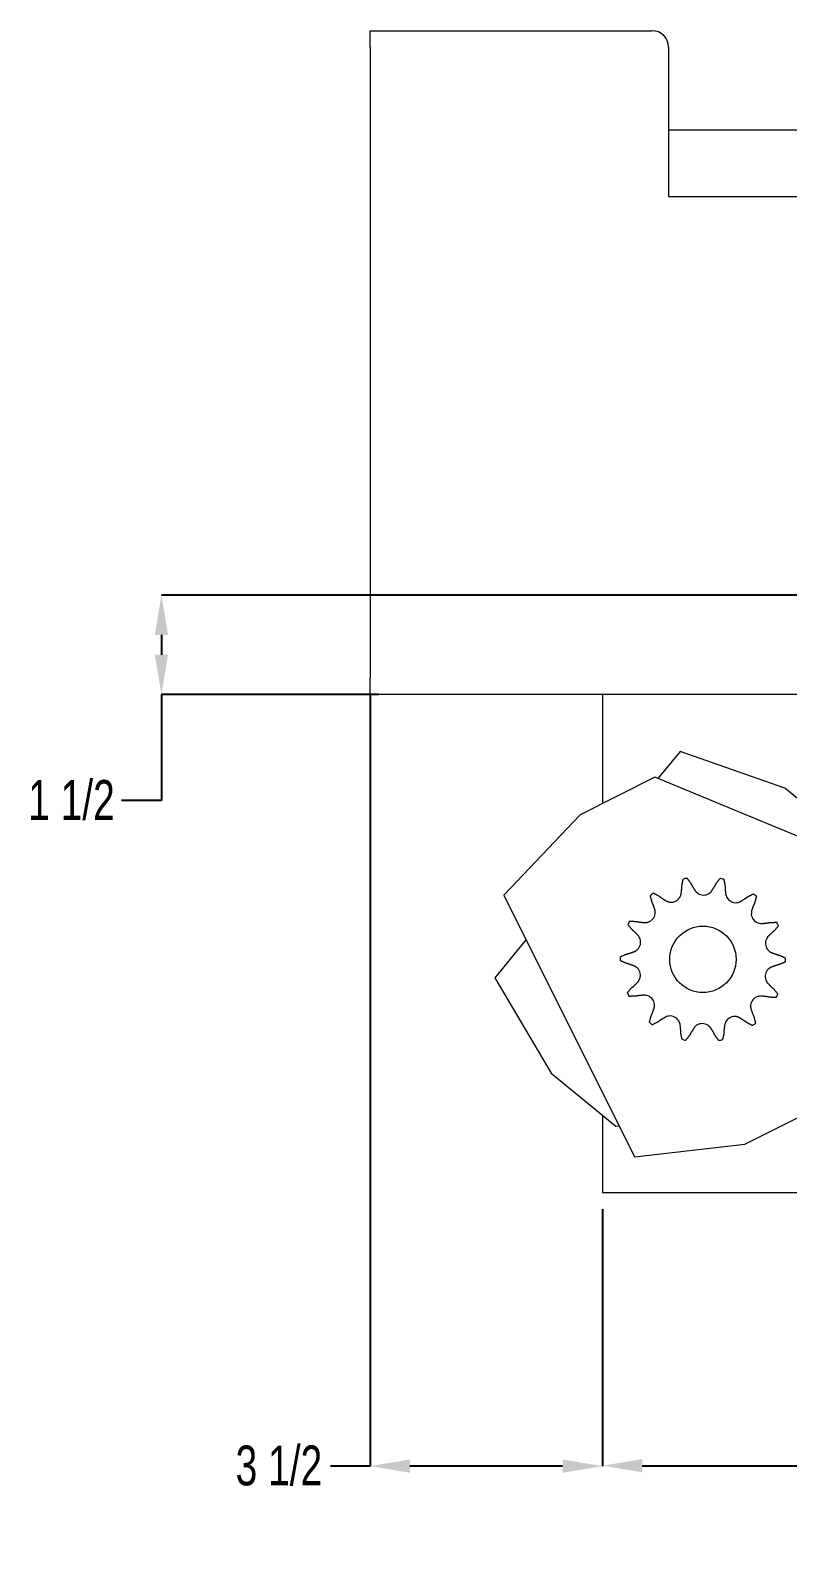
# Model space of a CAD drawing. Header units: inches. Extents: x 1.5 to 21.5, y 4.2 to 20.4.
# Drawn here: x 2.78 to 5.63, y 4.16 to 9.93 of the extents above; entities that cross this region are included whole.
import ezdxf

# ---------------------------------------------------------------- set-up
doc = ezdxf.new("R2010")
doc.units = ezdxf.units.IN
doc.header["$MEASUREMENT"] = 0
doc.header["$PDSIZE"] = -1
doc.layers.add('DIM', color=1, linetype='Continuous')
doc.styles.add('SLDTEXTSTYLE0', font='ARIAL.TTF', dxfattribs={"width": 0.7})
doc.dimstyles.new('SLDDIMSTYLE0', dxfattribs={"dimtxt": 0.15, "dimasz": 0.15, "dimexe": 0, "dimexo": 0.0625, "dimgap": 0.0375, "dimtad": 0, "dimtih": 1, "dimtoh": 1, "dimdec": 3, "dimlfac": 4, "dimrnd": 1e-09, "dimzin": 12, "dimdsep": 46, "dimtxsty": 'SLDTEXTSTYLE0', "dimsah": 1, "dimcen": 0.09, "dimadec": 0, "dimazin": 0, "dimtfac": 1, "dimtdec": 3, "dimtofl": 0, "dimtmove": 0, "dimatfit": 3, "dimfxl": 0, "dimtolj": 1, "dimtzin": 12, "dimarcsym": 0})
doc.dimstyles.new('SLDDIMSTYLE2', dxfattribs={"dimtxt": 0.15, "dimasz": 0.15, "dimexe": 0, "dimexo": 0.0625, "dimgap": 0.0375, "dimtad": 0, "dimtih": 1, "dimtoh": 1, "dimdec": 3, "dimlfac": 4, "dimrnd": 1e-09, "dimzin": 12, "dimdsep": 46, "dimtxsty": 'SLDTEXTSTYLE0', "dimsah": 1, "dimcen": 0.09, "dimadec": 0, "dimazin": 0, "dimtfac": 1, "dimtdec": 3, "dimtofl": 0, "dimtmove": 0, "dimatfit": 3, "dimfxl": 0, "dimtolj": 1, "dimtzin": 12, "dimarcsym": 0})

# ---------------------------------------------------------------- blocks, each defined once
blk = doc.blocks.new('*D11')
at = {"color": 0, "linetype": 'ByBlock', "lineweight": -2}
for p, q in [((8.4294, 9.4948), (8.4294, 4.5288)), ((4.9294, 5.4948), (4.9294, 4.5288)), ((5.0794, 4.5288), (6.4498, 4.5288)), ((8.2794, 4.5288), (6.909, 4.5288))]:
    blk.add_line(p, q, dxfattribs=at)
at = {"color": 0, "linetype": 'ByBlock'}
for points in [[(4.9294, 4.5288), (5.0794, 4.5538), (5.0794, 4.5038)], [(8.4294, 4.5288), (8.2794, 4.5538), (8.2794, 4.5038)]]:
    blk.add_solid(points, dxfattribs=at)
at = {"layer": 'DEFPOINTS', "color": 0, "linetype": 'ByBlock'}
for p in [(8.4294, 9.5573), (4.9294, 5.5573)]:
    blk.add_point(p, dxfattribs=at)
at = {"color": 0, "linetype": 'ByBlock', "insert": (6.6794, 4.5288), "char_height": 0.15, "attachment_point": 5, "style": 'SLDTEXTSTYLE0'}
blk.add_mtext('14 1/2\\PMIN.', dxfattribs=at)
blk = doc.blocks.new('*D12')
at = {"layer": 'DEFPOINTS', "color": 0}
for p in [(4.0544, 7.4948), (4.9294, 5.5573), (4.9294, 4.5272)]:
    blk.add_point(p, dxfattribs=at)
at = {"layer": 'DIM', "color": 0, "lineweight": -2}
for p, q in [((4.0544, 7.4323), (4.0544, 4.5272)), ((4.9294, 5.4948), (4.9294, 4.5272)), ((4.0544, 4.5272), (3.9044, 4.5272)), ((4.7794, 4.5272), (4.2044, 4.5272))]:
    blk.add_line(p, q, dxfattribs=at)
at = {"layer": 'DIM', "color": 0}
for points in [[(4.2044, 4.5522), (4.2044, 4.5022), (4.0544, 4.5272)], [(4.7794, 4.5522), (4.7794, 4.5022), (4.9294, 4.5272)]]:
    blk.add_solid(points, dxfattribs=at)
at = {"layer": 'DIM', "color": 0, "insert": (3.7107, 4.6048), "char_height": 0.15, "attachment_point": 2, "style": 'SLDTEXTSTYLE0'}
blk.add_mtext('\\A1;3 1/2', dxfattribs=at)
blk = doc.blocks.new('*D10')
at = {"layer": 'DEFPOINTS', "color": 0}
for p in [(6.6794, 7.8073), (3.2682, 7.4323), (4.1481, 7.4323)]:
    blk.add_point(p, dxfattribs=at)
at = {"layer": 'DIM', "color": 0, "lineweight": -2}
for p, q in [((6.6169, 7.8073), (3.2682, 7.8073)), ((3.2682, 7.6573), (3.2682, 7.5823)), ((4.0856, 7.4323), (3.2682, 7.4323)), ((3.2682, 7.4323), (3.2682, 7.0331)), ((3.2682, 7.0331), (3.1182, 7.0331))]:
    blk.add_line(p, q, dxfattribs=at)
at = {"layer": 'DIM', "color": 0}
for points in [[(3.2432, 7.6573), (3.2932, 7.6573), (3.2682, 7.8073)], [(3.2432, 7.5823), (3.2932, 7.5823), (3.2682, 7.4323)]]:
    blk.add_solid(points, dxfattribs=at)
at = {"layer": 'DIM', "color": 0, "insert": (2.9294, 7.1107), "char_height": 0.15, "attachment_point": 2, "style": 'SLDTEXTSTYLE0'}
blk.add_mtext('\\A1;1 1/2', dxfattribs=at)

msp = doc.modelspace()

# ---------------------------------------------------------------- linework, layer by layer
at = {"color": 7, "linetype": 'Continuous', "lineweight": 15}
for p, q in [((4.054397, 9.869759), (4.054397, 9.932259)), ((4.054397, 9.932259), (4.148147, 9.932259)), ((4.148147, 9.932259), (5.115647, 9.932259)), ((4.054397, 9.869759), (4.054397, 7.494759)), ((5.178147, 9.869759), (5.178147, 9.307259)), ((8.429397, 9.557259), (5.178147, 9.557259)), ((5.178147, 9.307259), (6.085647, 9.307259)), ((4.054397, 7.432259), (4.054397, 7.494759)), ((4.148147, 7.432259), (4.054397, 7.432259)), ((5.766573, 7.432259), (4.148147, 7.432259)), ((4.929397, 7.432259), (4.929397, 7.022042)), ((5.22145, 7.218073), (5.138089, 7.116279)), ((5.61563, 7.079919), (5.22145, 7.218073)), ((5.127151, 7.120801), (4.845563, 6.980175)), ((5.770869, 6.85466), (5.127151, 7.120801)), ((5.851729, 6.886574), (5.61563, 7.079919)), ((4.845563, 6.980175), (4.558244, 6.677005)), ((4.558244, 6.677005), (5.050505, 5.691305)), ((4.641627, 6.510039), (4.523383, 6.365648)), ((4.523383, 6.365648), (4.736539, 6.006441)), ((4.736539, 6.006441), (4.980054, 5.807022)), ((4.929397, 5.848506), (4.929397, 5.557259)), ((5.465479, 5.738861), (5.747067, 5.879487)), ((4.980054, 5.807022), (4.991721, 5.809014)), ((5.050505, 5.691305), (5.465479, 5.738861)), ((4.929397, 5.557259), (5.987085, 5.557259))]:
    msp.add_line(p, q, dxfattribs=at)
msp.add_circle((5.30761, 6.435472), 0.125, dxfattribs=at)
msp.add_circle((5.30761, 6.435472), 0.125, dxfattribs=at)
for centre, radius, start, end in [((5.115647, 9.869759), 0.0625, 0, 90), ((5.30761, 6.435472), 0.31133, 101.0843015, 103.7603413), ((5.30761, 6.435472), 0.31133, 75.3700157, 78.0460556), ((5.30761, 6.435472), 0.31133, 126.7985872, 129.474627), ((5.187668, 6.689447), 0.038816, 263.2196431, 327.3392853), ((5.309741, 6.716336), 0.038816, 237.5053574, 301.6249996), ((5.431393, 6.687597), 0.038816, 211.7910717, 275.9107139), ((5.30761, 6.435472), 0.31133, 49.65573, 52.3317699), ((5.08935, 6.612254), 0.038816, 288.9339288, 353.053571), ((5.528527, 6.608921), 0.038816, 186.076786, 250.1964282), ((5.30761, 6.435472), 0.31133, 152.5128729, 155.1889127), ((5.30761, 6.435472), 0.31133, 23.9414443, 26.6174842), ((5.034262, 6.500048), 0.038816, 314.6482146, 18.7678568), ((5.581907, 6.495892), 0.038816, 160.3625003, 224.4821425), ((5.30761, 6.435472), 0.31133, 178.2271586, 180.9031984), ((5.30761, 6.435472), 0.31133, 358.2271586, 0.9031984), ((5.033313, 6.375052), 0.038816, 340.3625003, 44.4821425), ((5.580958, 6.370896), 0.038816, 134.6482146, 198.7678568), ((5.30761, 6.435472), 0.31133, 203.9414443, 206.6174842), ((5.086692, 6.262022), 0.038816, 6.076786, 70.1964282), ((5.525869, 6.258689), 0.038816, 108.9339288, 173.053571), ((5.30761, 6.435472), 0.31133, 332.5128729, 335.1889127), ((5.30761, 6.435472), 0.31133, 229.65573, 232.3317699), ((5.183827, 6.183347), 0.038816, 31.7910717, 95.9107139), ((5.305478, 6.154608), 0.038816, 57.5053574, 121.6249996), ((5.427552, 6.181497), 0.038816, 83.2196431, 147.3392853), ((5.30761, 6.435472), 0.31133, 306.7985872, 309.474627), ((5.30761, 6.435472), 0.31133, 255.3700157, 258.0460556), ((5.30761, 6.435472), 0.31133, 281.0843015, 283.7603413)]:
    msp.add_arc(centre, radius, start, end, dxfattribs=at)
for points in [[(5.22533, 6.680052), (5.228304, 6.704248)], [(5.228304, 6.704248), (5.228305, 6.712493)], [(5.228305, 6.712493), (5.233556, 6.737867)], [(5.247756, 6.740995), (5.263183, 6.720175)], [(5.263183, 6.720175), (5.266648, 6.712694)], [(5.266648, 6.712694), (5.279512, 6.691987)], [(5.339598, 6.691531), (5.352775, 6.71204)], [(5.352775, 6.71204), (5.356353, 6.719468)], [(5.356353, 6.719468), (5.372094, 6.740051)], [(5.386244, 6.736708), (5.391111, 6.711257)], [(5.391111, 6.711257), (5.390986, 6.703013)], [(5.390986, 6.703013), (5.393592, 6.678775)], [(5.115963, 6.65065), (5.109686, 6.67579)], [(5.11954, 6.643221), (5.115963, 6.65065)], [(5.127359, 6.620131), (5.11954, 6.643221)], [(5.121122, 6.684769), (5.144054, 6.672705)], [(5.144054, 6.672705), (5.150422, 6.667468)], [(5.150422, 6.667468), (5.170997, 6.654393)], [(5.170997, 6.654393), (5.183085, 6.650902)], [(5.279512, 6.691987), (5.288889, 6.683597)], [(5.393592, 6.678775), (5.3984, 6.667148)], [(5.44753, 6.652294), (5.468301, 6.665055)], [(5.468301, 6.665055), (5.474747, 6.670195)], [(5.474747, 6.670195), (5.49786, 6.681909)], [(5.5025, 6.647716), (5.498811, 6.640343)], [(5.509159, 6.672758), (5.5025, 6.647716)], [(5.490643, 6.617374), (5.489929, 6.604812)], [(5.498811, 6.640343), (5.490643, 6.617374)], [(5.04158, 6.546188), (5.025016, 6.566115)], [(5.031424, 6.579166), (5.05732, 6.578247)], [(5.048026, 6.541047), (5.04158, 6.546188)], [(5.065089, 6.523636), (5.048026, 6.541047)], [(5.05732, 6.578247), (5.065329, 6.576292)], [(5.065329, 6.576292), (5.08954, 6.573439)], [(5.08954, 6.573439), (5.101945, 6.575538)], [(5.527749, 6.570113), (5.552, 6.572598)], [(5.568767, 6.537095), (5.551441, 6.519945)], [(5.552, 6.572598), (5.560038, 6.574432)], [(5.560038, 6.574432), (5.585945, 6.574958)], [(5.575289, 6.542138), (5.568767, 6.537095)], [(5.592154, 6.561811), (5.575289, 6.542138)], [(5.051274, 6.465159), (5.06154, 6.472433)], [(5.551441, 6.519945), (5.545348, 6.508937)], [(5.019888, 6.419798), (4.996318, 6.430564)], [(4.996429, 6.445104), (5.020159, 6.455511)], [(5.027925, 6.417962), (5.019888, 6.419798)], [(5.020159, 6.455511), (5.028223, 6.457224)], [(5.050853, 6.409679), (5.027925, 6.417962)], [(5.028223, 6.457224), (5.051274, 6.465159)], [(5.586997, 6.413719), (5.563946, 6.405785)], [(5.564367, 6.461265), (5.587294, 6.452982)], [(5.595061, 6.415433), (5.586997, 6.413719)], [(5.587294, 6.452982), (5.595332, 6.451146)], [(5.618791, 6.42584), (5.595061, 6.415433)], [(5.595332, 6.451146), (5.618902, 6.440379)], [(5.063779, 6.350999), (5.069872, 6.362007)], [(5.563946, 6.405785), (5.55368, 6.398511)], [(5.023066, 6.309133), (5.039931, 6.328806)], [(5.055182, 6.296512), (5.029275, 6.295986)], [(5.039931, 6.328806), (5.046453, 6.333849)], [(5.046453, 6.333849), (5.063779, 6.350999)], [(5.06322, 6.298346), (5.055182, 6.296512)], [(5.087471, 6.300831), (5.06322, 6.298346)], [(5.52568, 6.297505), (5.513274, 6.295405)], [(5.54989, 6.294652), (5.52568, 6.297505)], [(5.5579, 6.292697), (5.54989, 6.294652)], [(5.550131, 6.347308), (5.567194, 6.329897)], [(5.567194, 6.329897), (5.57364, 6.324756)], [(5.57364, 6.324756), (5.590203, 6.304829)], [(5.116408, 6.230601), (5.124577, 6.25357)], [(5.124577, 6.25357), (5.12529, 6.266132)], [(5.487861, 6.250813), (5.49568, 6.227723)], [(5.583796, 6.291778), (5.5579, 6.292697)], [(5.106061, 6.198186), (5.11272, 6.223228)], [(5.11272, 6.223228), (5.116408, 6.230601)], [(5.140472, 6.200749), (5.117359, 6.189034)], [(5.146919, 6.205889), (5.140472, 6.200749)], [(5.16769, 6.21865), (5.146919, 6.205889)], [(5.221627, 6.192169), (5.21682, 6.203796)], [(5.224233, 6.16793), (5.221627, 6.192169)], [(5.275622, 6.179413), (5.262445, 6.158903)], [(5.335708, 6.178957), (5.326331, 6.187347)], [(5.38989, 6.190892), (5.386916, 6.166696)], [(5.444223, 6.216551), (5.432135, 6.220042)], [(5.464798, 6.203476), (5.444223, 6.216551)], [(5.471166, 6.198239), (5.464798, 6.203476)], [(5.494098, 6.186175), (5.471166, 6.198239)], [(5.49568, 6.227723), (5.499256, 6.220294)], [(5.499256, 6.220294), (5.505534, 6.195154)], [(5.224109, 6.159687), (5.224233, 6.16793)], [(5.228975, 6.134236), (5.224109, 6.159687)], [(5.258867, 6.151475), (5.243125, 6.130893)], [(5.262445, 6.158903), (5.258867, 6.151475)], [(5.348572, 6.15825), (5.335708, 6.178957)], [(5.352037, 6.150768), (5.348572, 6.15825)], [(5.367464, 6.129949), (5.352037, 6.150768)], [(5.386915, 6.158451), (5.381663, 6.133077)], [(5.386916, 6.166696), (5.386915, 6.158451)]]:
    msp.add_open_spline(points, degree=1, dxfattribs=at)
for points, knots in [([(5.220346, 6.668499), (5.221839, 6.671165), (5.223909, 6.67486), (5.225021, 6.678921), (5.22533, 6.680052)], [0, 0, 0, 0, 0.72146834, 1, 1, 1, 1]), ([(5.330095, 6.683284), (5.332597, 6.685038), (5.336065, 6.687469), (5.338828, 6.690646), (5.339598, 6.691531)], [0, 0, 0, 0, 0.72147638, 1, 1, 1, 1]), ([(5.43539, 6.648987), (5.438405, 6.649482), (5.442584, 6.650168), (5.446452, 6.651831), (5.44753, 6.652294)], [0, 0, 0, 0, 0.721434121, 1, 1, 1, 1]), ([(5.127882, 6.60756), (5.12807, 6.610609), (5.128331, 6.614836), (5.127571, 6.618978), (5.127359, 6.620131)], [0, 0, 0, 0, 0.7214326, 1, 1, 1, 1]), ([(5.515377, 6.572401), (5.518308, 6.571538), (5.522371, 6.570343), (5.526577, 6.570163), (5.527749, 6.570113)], [0, 0, 0, 0, 0.72146013, 1, 1, 1, 1]), ([(5.071014, 6.512537), (5.069861, 6.515366), (5.068262, 6.519288), (5.06578, 6.522689), (5.065089, 6.523636)], [0, 0, 0, 0, 0.72146879, 1, 1, 1, 1]), ([(5.554212, 6.468694), (5.556479, 6.466645), (5.559621, 6.463805), (5.563333, 6.461818), (5.564367, 6.461265)], [0, 0, 0, 0, 0.72148476, 1, 1, 1, 1]), ([(5.061007, 6.40225), (5.05874, 6.404299), (5.055599, 6.407138), (5.051887, 6.409126), (5.050853, 6.409679)], [0, 0, 0, 0, 0.72147574, 1, 1, 1, 1]), ([(5.544206, 6.358407), (5.545359, 6.355578), (5.546958, 6.351656), (5.54944, 6.348255), (5.550131, 6.347308)], [0, 0, 0, 0, 0.72145883, 1, 1, 1, 1]), ([(5.099843, 6.298543), (5.096912, 6.299405), (5.092849, 6.300601), (5.088642, 6.300781), (5.087471, 6.300831)], [0, 0, 0, 0, 0.7214594, 1, 1, 1, 1]), ([(5.487338, 6.263384), (5.48715, 6.260334), (5.486888, 6.256107), (5.487649, 6.251966), (5.487861, 6.250813)], [0, 0, 0, 0, 0.72143259, 1, 1, 1, 1]), ([(5.17983, 6.221957), (5.176815, 6.221462), (5.172636, 6.220776), (5.168767, 6.219113), (5.16769, 6.21865)], [0, 0, 0, 0, 0.72143448, 1, 1, 1, 1]), ([(5.285125, 6.187659), (5.282623, 6.185905), (5.279155, 6.183474), (5.276392, 6.180298), (5.275622, 6.179413)], [0, 0, 0, 0, 0.72146721, 1, 1, 1, 1]), ([(5.394873, 6.202445), (5.39338, 6.199779), (5.391311, 6.196084), (5.390199, 6.192023), (5.38989, 6.190892)], [0, 0, 0, 0, 0.7214762, 1, 1, 1, 1])]:
    msp.add_open_spline(points, degree=3, knots=knots, dxfattribs=at)

# ---------------------------------------------------------------- dimensions: what is measured, and where the dimension line sits
at = {"layer": 'DIM'}
dim = msp.add_linear_dim(base=(4.929397, 4.528815), p1=(8.429397, 9.557259), p2=(4.929397, 5.557259), text='14 1/2\\PMIN.', dimstyle='SLDDIMSTYLE0', override={"dimdec": 4, "dimlunit": 5, "dimfrac": 2}, dxfattribs=at)
dim.commit()
dim.dimension.update_dxf_attribs({"geometry": '*D11', "text_midpoint": (6.679397, 4.528815)})
dim = msp.add_linear_dim(base=(3.268166, 7.432259), p1=(6.679397, 7.807259), p2=(4.148147, 7.432259), angle=90, dimstyle='SLDDIMSTYLE0', override={"dimdec": 4, "dimlunit": 5, "dimfrac": 2}, dxfattribs=at)
dim.commit()
dim.dimension.update_dxf_attribs({"geometry": '*D10', "text_midpoint": (2.929397, 7.033111), "dimtype": 160})
dim = msp.add_linear_dim(base=(4.929397, 4.527153), p1=(4.054397, 7.494759), p2=(4.929397, 5.557259), dimstyle='SLDDIMSTYLE2', override={"dimdec": 4, "dimlunit": 5, "dimfrac": 2}, dxfattribs=at)
dim.commit()
dim.dimension.update_dxf_attribs({"geometry": '*D12', "text_midpoint": (3.710722, 4.527153), "dimtype": 160})

doc.saveas('drawing.dxf')
